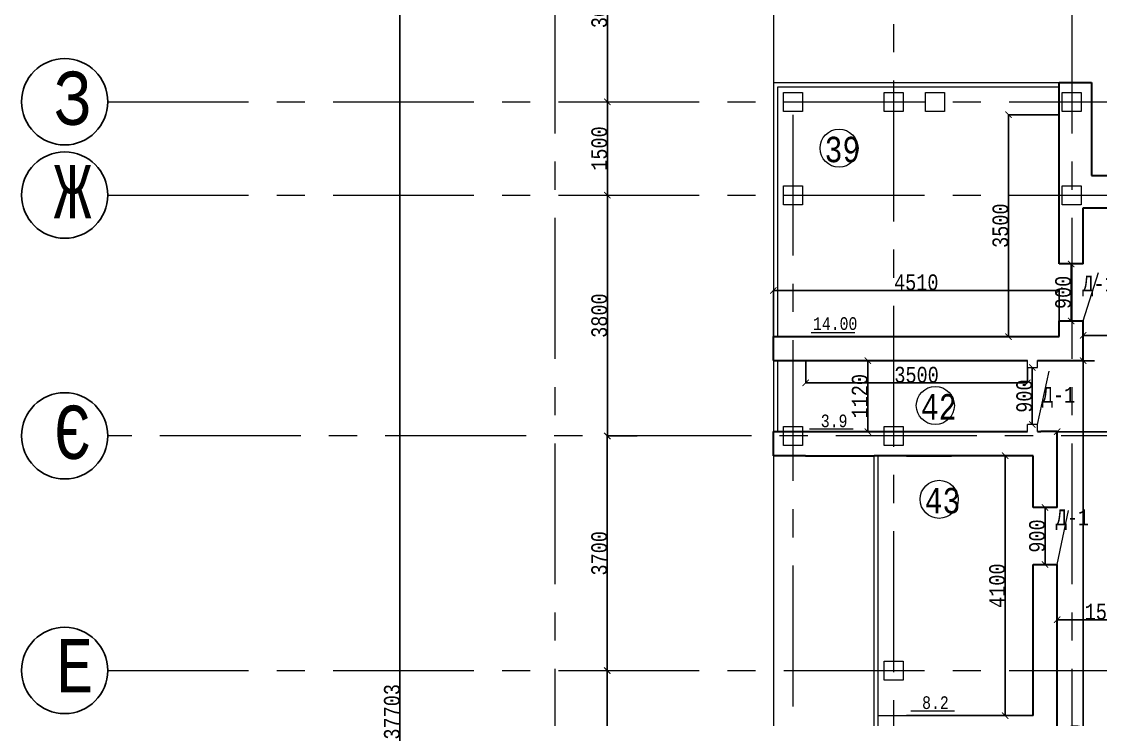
# Model space of a CAD drawing. Header units: millimetres. Extents: x -689206 to 4969298, y -1019800 to 703299.
# Drawn here: x 355454 to 372481, y -627146 to -616136 of the extents above; entities that cross this region are included whole.
import ezdxf

# ---------------------------------------------------------------- set-up
doc = ezdxf.new("R2010")
doc.units = ezdxf.units.MM
doc.linetypes.add('осеваяX2', pattern=[101.6, 63.5, -12.7, 12.7, -12.7])
for name, color, linetype, lineweight in [('несущие', 7, 'Continuous', 30), ('ПЕРЕГОРОДКИ', 252, 'Continuous', 9), ('РАЗМЕРЫ', 7, 'Continuous', 9), ('стены', 7, 'Continuous', 20)]:
    doc.layers.add(name, color=color, linetype=linetype, lineweight=lineweight)
doc.layers.add('сетка', color=104, linetype='Continuous')
doc.layers.add('четотам', color=7, linetype='Continuous')
doc.styles.add('Аннотативный', font='isocteur.ttf', dxfattribs={"width": 0.7, "height": 250})
doc.dimstyles.new('Аннотативный', dxfattribs={"dimscale": 0, "dimtxt": 250, "dimasz": 100, "dimexe": 1.25, "dimexo": 0.625, "dimtad": 1, "dimdec": 0, "dimtxsty": 'Аннотативный', "dimblk": 'ARCHTICK', "dimcen": 2.5, "dimadec": 0, "dimazin": 0, "dimtfac": 1, "dimtdec": 0, "dimtmove": 0, "dimatfit": 3, "dimfxl": 1, "dimarcsym": 0})

# ---------------------------------------------------------------- blocks, each defined once
blk = doc.blocks.new('_ArchTick')
at = {"color": 0, "linetype": 'ByBlock', "const_width": 0.15}
blk.add_lwpolyline([(-0.5, -0.5), (0.5, 0.5)], dxfattribs=at)
blk = doc.blocks.new('*D3691')
at = {"layer": 'Defpoints', "color": 0, "lineweight": 9, "transparency": 16777216}
for p in [(367319, -620377), (367319, -621106), (371829, -621106)]:
    blk.add_point(p, dxfattribs=at)
at = {"layer": 'стены', "color": 0, "lineweight": -2, "transparency": 16777216}
for p, q in [((367319, -621105), (367319, -620375)), ((371829, -620377), (367319, -620377)), ((371829, -621105), (371829, -620375))]:
    blk.add_line(p, q, dxfattribs=at)
at = {"layer": 'стены', "color": 0, "lineweight": -2, "transparency": 16777216, "xscale": 100, "yscale": 100, "zscale": 100, "rotation": 180}
blk.add_blockref('_ArchTick', (367319, -620377), dxfattribs=at)
at = {"layer": 'стены', "color": 0, "lineweight": -2, "transparency": 16777216, "xscale": 100, "yscale": 100, "zscale": 100}
blk.add_blockref('_ArchTick', (371829, -620377), dxfattribs=at)
at = {"layer": 'стены', "color": 0, "lineweight": 5, "transparency": 16777216, "insert": (369574, -620251), "char_height": 250, "attachment_point": 5, "style": 'Аннотативный'}
blk.add_mtext('4510', dxfattribs=at)
blk = doc.blocks.new('*D3692')
at = {"layer": 'Defpoints', "color": 0, "lineweight": 0, "transparency": 16777216}
for p in [(371030, -617606), (371829, -617606), (371829, -621106)]:
    blk.add_point(p, dxfattribs=at)
at = {"layer": 'стены', "color": 0, "lineweight": -2, "transparency": 16777216}
for p, q in [((371828, -617606), (371028, -617606)), ((371030, -621106), (371030, -617606)), ((371828, -621106), (371028, -621106))]:
    blk.add_line(p, q, dxfattribs=at)
at = {"layer": 'стены', "color": 0, "lineweight": -2, "transparency": 16777216, "xscale": 100, "yscale": 100, "zscale": 100}
for p, rotation in [((371030, -617606), 90), ((371030, -621106), 270)]:
    blk.add_blockref('_ArchTick', p, dxfattribs=dict(at, rotation=rotation))
at = {"layer": 'стены', "color": 0, "lineweight": 5, "transparency": 16777216, "insert": (370904, -619356), "char_height": 250, "attachment_point": 5, "rotation": 90, "style": 'Аннотативный'}
blk.add_mtext('3500', dxfattribs=at)
blk = doc.blocks.new('*D3718')
at = {"layer": 'Defpoints', "color": 0, "lineweight": 0, "transparency": 16777216}
for p in [(372019, -619959), (372019, -619959), (372019, -620859)]:
    blk.add_point(p, dxfattribs=at)
at = {"layer": 'стены', "color": 0, "lineweight": -2, "transparency": 16777216}
for p, q in [((372019, -619959), (372020, -619959)), ((372019, -620859), (372019, -619959)), ((372019, -620859), (372020, -620859))]:
    blk.add_line(p, q, dxfattribs=at)
at = {"layer": 'стены', "color": 0, "lineweight": -2, "transparency": 16777216, "xscale": 100, "yscale": 100, "zscale": 100}
for p, rotation in [((372019, -619959), 90), ((372019, -620859), 270)]:
    blk.add_blockref('_ArchTick', p, dxfattribs=dict(at, rotation=rotation))
at = {"layer": 'стены', "color": 0, "lineweight": 5, "transparency": 16777216, "insert": (371893, -620409), "char_height": 250, "attachment_point": 5, "rotation": 90, "style": 'Аннотативный'}
blk.add_mtext('900', dxfattribs=at)
blk = doc.blocks.new('*D3722')
at = {"layer": 'Defpoints', "color": 0, "lineweight": 0, "transparency": 16777216}
for p in [(370978, -622986), (371418, -622986), (371418, -627086)]:
    blk.add_point(p, dxfattribs=at)
at = {"layer": 'стены', "color": 0, "lineweight": -2, "transparency": 16777216}
for p, q in [((371417, -622986), (370977, -622986)), ((370978, -627086), (370978, -622986)), ((371417, -627086), (370977, -627086))]:
    blk.add_line(p, q, dxfattribs=at)
at = {"layer": 'стены', "color": 0, "lineweight": -2, "transparency": 16777216, "xscale": 100, "yscale": 100, "zscale": 100}
for p, rotation in [((370978, -622986), 90), ((370978, -627086), 270)]:
    blk.add_blockref('_ArchTick', p, dxfattribs=dict(at, rotation=rotation))
at = {"layer": 'стены', "color": 0, "lineweight": 5, "transparency": 16777216, "insert": (370852, -625036), "char_height": 250, "attachment_point": 5, "rotation": 90, "style": 'Аннотативный'}
blk.add_mtext('4100', dxfattribs=at)
blk = doc.blocks.new('*D3723')
at = {"layer": 'Defpoints', "color": 0, "lineweight": 0, "transparency": 16777216}
for p in [(371798, -625574), (371798, -626946), (373368, -626946)]:
    blk.add_point(p, dxfattribs=at)
at = {"layer": 'стены', "color": 0, "lineweight": -2, "transparency": 16777216}
for p, q in [((371798, -626945), (371798, -625573)), ((373368, -625574), (371798, -625574)), ((373368, -626945), (373368, -625573))]:
    blk.add_line(p, q, dxfattribs=at)
at = {"layer": 'стены', "color": 0, "lineweight": -2, "transparency": 16777216, "xscale": 100, "yscale": 100, "zscale": 100, "rotation": 180}
blk.add_blockref('_ArchTick', (371798, -625574), dxfattribs=at)
at = {"layer": 'стены', "color": 0, "lineweight": -2, "transparency": 16777216, "xscale": 100, "yscale": 100, "zscale": 100}
blk.add_blockref('_ArchTick', (373368, -625574), dxfattribs=at)
at = {"layer": 'стены', "color": 0, "lineweight": 5, "transparency": 16777216, "insert": (372583, -625448), "char_height": 250, "attachment_point": 5, "style": 'Аннотативный'}
blk.add_mtext('1570', dxfattribs=at)
blk = doc.blocks.new('*D3748')
at = {"layer": 'Defpoints', "color": 0, "lineweight": 0, "transparency": 16777216}
for p in [(372209, -621486), (372387, -621486), (372387, -633833)]:
    blk.add_point(p, dxfattribs=at)
at = {"layer": 'РАЗМЕРЫ', "color": 0, "lineweight": -2, "transparency": 16777216}
for p, q in [((372387, -621486), (372207, -621486)), ((372209, -633833), (372209, -621486)), ((372387, -633833), (372207, -633833))]:
    blk.add_line(p, q, dxfattribs=at)
at = {"layer": 'РАЗМЕРЫ', "color": 0, "lineweight": -2, "transparency": 16777216, "xscale": 100, "yscale": 100, "zscale": 100}
for p, rotation in [((372209, -621486), 90), ((372209, -633833), 270)]:
    blk.add_blockref('_ArchTick', p, dxfattribs=dict(at, rotation=rotation))
at = {"layer": 'РАЗМЕРЫ', "color": 0, "lineweight": 5, "transparency": 16777216, "insert": (372083, -627659), "char_height": 250, "attachment_point": 5, "rotation": 90, "style": 'Аннотативный'}
blk.add_mtext('12350', dxfattribs=at)
blk = doc.blocks.new('*D3627')
at = {"layer": 'Defpoints', "color": 0, "linetype": 'ByBlock', "lineweight": 0, "transparency": 16777216}
for p in [(378108, -622326), (371798, -622606), (371798, -622606)]:
    blk.add_point(p, dxfattribs=at)
at = {"layer": 'РАЗМЕРЫ', "color": 0, "linetype": 'ByBlock', "lineweight": -2, "transparency": 16777216}
for p, q in [((378108, -622326), (378108, -622607)), ((371798, -622605), (371798, -622604)), ((378108, -622606), (371798, -622606))]:
    blk.add_line(p, q, dxfattribs=at)
at = {"layer": 'РАЗМЕРЫ', "color": 0, "linetype": 'ByBlock', "lineweight": -2, "transparency": 16777216, "xscale": 100, "yscale": 100, "zscale": 100, "rotation": 180}
blk.add_blockref('_ArchTick', (371798, -622606), dxfattribs=at)
at = {"layer": 'РАЗМЕРЫ', "color": 0, "linetype": 'ByBlock', "lineweight": -2, "transparency": 16777216, "xscale": 100, "yscale": 100, "zscale": 100}
blk.add_blockref('_ArchTick', (378108, -622606), dxfattribs=at)
at = {"layer": 'РАЗМЕРЫ', "color": 0, "linetype": 'ByBlock', "lineweight": 9, "transparency": 16777216, "insert": (374953, -622480), "char_height": 250, "attachment_point": 5, "style": 'Аннотативный'}
blk.add_mtext('6310', dxfattribs=at)
blk = doc.blocks.new('*D3653')
at = {"layer": 'Defpoints', "color": 0, "linetype": 'ByBlock', "lineweight": 0, "transparency": 16777216}
for p in [(371608, -623802), (371608, -623802), (371608, -624702)]:
    blk.add_point(p, dxfattribs=at)
at = {"layer": 'ПЕРЕГОРОДКИ', "color": 0, "linetype": 'ByBlock', "lineweight": -2, "transparency": 16777216}
for p, q in [((371608, -623802), (371609, -623802)), ((371608, -624702), (371608, -623802)), ((371608, -624702), (371609, -624702))]:
    blk.add_line(p, q, dxfattribs=at)
at = {"layer": 'ПЕРЕГОРОДКИ', "color": 0, "linetype": 'ByBlock', "lineweight": -2, "transparency": 16777216, "xscale": 100, "yscale": 100, "zscale": 100}
for p, rotation in [((371608, -623802), 90), ((371608, -624702), 270)]:
    blk.add_blockref('_ArchTick', p, dxfattribs=dict(at, rotation=rotation))
at = {"layer": 'ПЕРЕГОРОДКИ', "color": 0, "linetype": 'ByBlock', "lineweight": 5, "transparency": 16777216, "insert": (371482, -624252), "char_height": 250, "attachment_point": 5, "rotation": 90, "style": 'Аннотативный'}
blk.add_mtext('900', dxfattribs=at)
blk = doc.blocks.new('*D3600')
at = {"layer": 'Defpoints', "color": 0, "linetype": 'ByBlock', "lineweight": 5, "transparency": 16777216}
for p in [(367969, -621486), (368809, -621486), (367319, -622606)]:
    blk.add_point(p, dxfattribs=at)
at = {"layer": 'РАЗМЕРЫ', "color": 0, "linetype": 'ByBlock', "lineweight": -2, "transparency": 16777216}
for p, q in [((367970, -621486), (368810, -621486)), ((368809, -622606), (368809, -621486)), ((367319, -622606), (368810, -622606))]:
    blk.add_line(p, q, dxfattribs=at)
at = {"layer": 'РАЗМЕРЫ', "color": 0, "linetype": 'ByBlock', "lineweight": -2, "transparency": 16777216, "xscale": 100, "yscale": 100, "zscale": 100}
for p, rotation in [((368809, -621486), 90), ((368809, -622606), 270)]:
    blk.add_blockref('_ArchTick', p, dxfattribs=dict(at, rotation=rotation))
at = {"layer": 'РАЗМЕРЫ', "color": 0, "linetype": 'ByBlock', "lineweight": 5, "transparency": 16777216, "insert": (368683, -622046), "char_height": 250, "attachment_point": 5, "rotation": 90, "style": 'Аннотативный'}
blk.add_mtext('1120', dxfattribs=at)
blk = doc.blocks.new('*D3601')
at = {"layer": 'Defpoints', "color": 0, "linetype": 'ByBlock', "lineweight": 0, "transparency": 16777216}
for p in [(371406, -621595), (371406, -621595), (371406, -622495)]:
    blk.add_point(p, dxfattribs=at)
at = {"layer": 'РАЗМЕРЫ', "color": 0, "linetype": 'ByBlock', "lineweight": -2, "transparency": 16777216}
for p, q in [((371406, -622495), (371406, -621595)), ((371407, -621595), (371407, -621595)), ((371407, -622495), (371407, -622495))]:
    blk.add_line(p, q, dxfattribs=at)
at = {"layer": 'РАЗМЕРЫ', "color": 0, "linetype": 'ByBlock', "lineweight": -2, "transparency": 16777216, "xscale": 100, "yscale": 100, "zscale": 100}
for p, rotation in [((371406, -621595), 90), ((371406, -622495), 270)]:
    blk.add_blockref('_ArchTick', p, dxfattribs=dict(at, rotation=rotation))
at = {"layer": 'РАЗМЕРЫ', "color": 0, "linetype": 'ByBlock', "lineweight": 5, "transparency": 16777216, "insert": (371280, -622045), "char_height": 250, "attachment_point": 5, "rotation": 90, "style": 'Аннотативный'}
blk.add_mtext('900', dxfattribs=at)
blk = doc.blocks.new('*D3602')
at = {"layer": 'Defpoints', "color": 0, "linetype": 'ByBlock', "lineweight": 0, "transparency": 16777216}
for p in [(377392, -621087), (377392, -621087), (372209, -621172)]:
    blk.add_point(p, dxfattribs=at)
at = {"layer": 'РАЗМЕРЫ', "color": 0, "linetype": 'ByBlock', "lineweight": -2, "transparency": 16777216}
for p, q in [((372209, -621172), (372209, -621086)), ((372209, -621087), (377392, -621087)), ((377392, -621087), (377392, -621086))]:
    blk.add_line(p, q, dxfattribs=at)
at = {"layer": 'РАЗМЕРЫ', "color": 0, "linetype": 'ByBlock', "lineweight": -2, "transparency": 16777216, "xscale": 100, "yscale": 100, "zscale": 100, "rotation": 180}
blk.add_blockref('_ArchTick', (372209, -621087), dxfattribs=at)
at = {"layer": 'РАЗМЕРЫ', "color": 0, "linetype": 'ByBlock', "lineweight": -2, "transparency": 16777216, "xscale": 100, "yscale": 100, "zscale": 100}
blk.add_blockref('_ArchTick', (377392, -621087), dxfattribs=at)
at = {"layer": 'РАЗМЕРЫ', "color": 0, "linetype": 'ByBlock', "lineweight": 5, "transparency": 16777216, "insert": (374800, -620962), "char_height": 250, "attachment_point": 5, "style": 'Аннотативный'}
blk.add_mtext('5240', dxfattribs=at)
blk = doc.blocks.new('*D3772')
at = {"layer": 'Defpoints', "color": 0, "lineweight": 0, "ltscale": 35, "transparency": 16777216}
for p in [(364698, -626376), (364698, -626376), (364698, -630384)]:
    blk.add_point(p, dxfattribs=at)
at = {"layer": 'РАЗМЕРЫ', "color": 0, "lineweight": -2, "ltscale": 35, "transparency": 16777216}
for p, q in [((364698, -626376), (364699, -626376)), ((364698, -630384), (364698, -626376)), ((364698, -630384), (364699, -630384))]:
    blk.add_line(p, q, dxfattribs=at)
at = {"layer": 'РАЗМЕРЫ', "color": 0, "lineweight": -2, "ltscale": 35, "transparency": 16777216, "xscale": 100, "yscale": 100, "zscale": 100}
for p, rotation in [((364698, -626376), 90), ((364698, -630384), 270)]:
    blk.add_blockref('_ArchTick', p, dxfattribs=dict(at, rotation=rotation))
at = {"layer": 'РАЗМЕРЫ', "color": 0, "lineweight": 5, "ltscale": 35, "transparency": 16777216, "insert": (364572, -628380), "char_height": 250, "attachment_point": 5, "rotation": 90, "style": 'Аннотативный'}
blk.add_mtext('4000', dxfattribs=at)
blk = doc.blocks.new('*D3773')
at = {"layer": 'Defpoints', "color": 0, "lineweight": 0, "ltscale": 35, "transparency": 16777216}
for p in [(364698, -622674), (365171, -622674), (364698, -626376)]:
    blk.add_point(p, dxfattribs=at)
at = {"layer": 'РАЗМЕРЫ', "color": 0, "lineweight": -2, "ltscale": 35, "transparency": 16777216}
for p, q in [((365170, -622674), (364696, -622674)), ((364698, -626376), (364698, -622674)), ((364698, -626376), (364699, -626376))]:
    blk.add_line(p, q, dxfattribs=at)
at = {"layer": 'РАЗМЕРЫ', "color": 0, "lineweight": -2, "ltscale": 35, "transparency": 16777216, "xscale": 100, "yscale": 100, "zscale": 100}
for p, rotation in [((364698, -622674), 90), ((364698, -626376), 270)]:
    blk.add_blockref('_ArchTick', p, dxfattribs=dict(at, rotation=rotation))
at = {"layer": 'РАЗМЕРЫ', "color": 0, "lineweight": 5, "ltscale": 35, "transparency": 16777216, "insert": (364572, -624525), "char_height": 250, "attachment_point": 5, "rotation": 90, "style": 'Аннотативный'}
blk.add_mtext('3700', dxfattribs=at)
blk = doc.blocks.new('*D3774')
at = {"layer": 'Defpoints', "color": 0, "lineweight": 0, "ltscale": 35, "transparency": 16777216}
for p in [(364699, -618876), (364699, -618876), (364699, -622674)]:
    blk.add_point(p, dxfattribs=at)
at = {"layer": 'РАЗМЕРЫ', "color": 0, "lineweight": -2, "ltscale": 35, "transparency": 16777216}
for p, q in [((364699, -622674), (364699, -618876)), ((364700, -618876), (364700, -618876)), ((364700, -622674), (364700, -622674))]:
    blk.add_line(p, q, dxfattribs=at)
at = {"layer": 'РАЗМЕРЫ', "color": 0, "lineweight": -2, "ltscale": 35, "transparency": 16777216, "xscale": 100, "yscale": 100, "zscale": 100}
for p, rotation in [((364699, -618876), 90), ((364699, -622674), 270)]:
    blk.add_blockref('_ArchTick', p, dxfattribs=dict(at, rotation=rotation))
at = {"layer": 'РАЗМЕРЫ', "color": 0, "lineweight": 5, "ltscale": 35, "transparency": 16777216, "insert": (364573, -620775), "char_height": 250, "attachment_point": 5, "rotation": 90, "style": 'Аннотативный'}
blk.add_mtext('3800', dxfattribs=at)
blk = doc.blocks.new('*D3775')
at = {"layer": 'Defpoints', "color": 0, "lineweight": 0, "ltscale": 35, "transparency": 16777216}
for p in [(364699, -617403), (364699, -617403), (364699, -618876)]:
    blk.add_point(p, dxfattribs=at)
at = {"layer": 'РАЗМЕРЫ', "color": 0, "lineweight": -2, "ltscale": 35, "transparency": 16777216}
for p, q in [((364699, -618876), (364699, -617403)), ((364700, -617403), (364700, -617403)), ((364700, -618876), (364700, -618876))]:
    blk.add_line(p, q, dxfattribs=at)
at = {"layer": 'РАЗМЕРЫ', "color": 0, "lineweight": -2, "ltscale": 35, "transparency": 16777216, "xscale": 100, "yscale": 100, "zscale": 100}
for p, rotation in [((364699, -617403), 90), ((364699, -618876), 270)]:
    blk.add_blockref('_ArchTick', p, dxfattribs=dict(at, rotation=rotation))
at = {"layer": 'РАЗМЕРЫ', "color": 0, "lineweight": 5, "ltscale": 35, "transparency": 16777216, "insert": (364573, -618139), "char_height": 250, "attachment_point": 5, "rotation": 90, "style": 'Аннотативный'}
blk.add_mtext('1500', dxfattribs=at)
blk = doc.blocks.new('*D3776')
at = {"layer": 'Defpoints', "color": 0, "lineweight": 0, "ltscale": 35, "transparency": 16777216}
for p in [(364699, -614376), (364699, -614376), (364699, -617403)]:
    blk.add_point(p, dxfattribs=at)
at = {"layer": 'РАЗМЕРЫ', "color": 0, "lineweight": -2, "ltscale": 35, "transparency": 16777216}
for p, q in [((364699, -617403), (364699, -614376)), ((364700, -614376), (364700, -614376)), ((364700, -617403), (364700, -617403))]:
    blk.add_line(p, q, dxfattribs=at)
at = {"layer": 'РАЗМЕРЫ', "color": 0, "lineweight": -2, "ltscale": 35, "transparency": 16777216, "xscale": 100, "yscale": 100, "zscale": 100}
for p, rotation in [((364699, -614376), 90), ((364699, -617403), 270)]:
    blk.add_blockref('_ArchTick', p, dxfattribs=dict(at, rotation=rotation))
at = {"layer": 'РАЗМЕРЫ', "color": 0, "lineweight": 5, "ltscale": 35, "transparency": 16777216, "insert": (364573, -615889), "char_height": 250, "attachment_point": 5, "rotation": 90, "style": 'Аннотативный'}
blk.add_mtext('3000', dxfattribs=at)
blk = doc.blocks.new('*D3673')
at = {"layer": 'Defpoints', "color": 0, "lineweight": 0, "ltscale": 35, "transparency": 16777216}
for p in [(361425, -608174), (363868, -608174), (363868, -645878)]:
    blk.add_point(p, dxfattribs=at)
at = {"layer": 'РАЗМЕРЫ', "color": 0, "lineweight": -2, "ltscale": 35, "transparency": 16777216}
for p, q in [((363867, -608174), (361424, -608174)), ((361425, -645878), (361425, -608174)), ((363867, -645878), (361424, -645878))]:
    blk.add_line(p, q, dxfattribs=at)
at = {"layer": 'РАЗМЕРЫ', "color": 0, "lineweight": -2, "ltscale": 35, "transparency": 16777216, "xscale": 100, "yscale": 100, "zscale": 100}
for p, rotation in [((361425, -608174), 90), ((361425, -645878), 270)]:
    blk.add_blockref('_ArchTick', p, dxfattribs=dict(at, rotation=rotation))
at = {"layer": 'РАЗМЕРЫ', "color": 0, "lineweight": 5, "ltscale": 35, "transparency": 16777216, "insert": (361300, -627026), "char_height": 250, "attachment_point": 5, "rotation": 90, "style": 'Аннотативный'}
blk.add_mtext('37703', dxfattribs=at)
blk = doc.blocks.new('*D4258')
at = {"layer": 'Defpoints', "color": 0, "lineweight": 5, "ltscale": 35, "transparency": 16777216}
for p in [(367829, -621486), (371329, -621595), (367829, -621836)]:
    blk.add_point(p, dxfattribs=at)
at = {"layer": 'РАЗМЕРЫ', "color": 0, "lineweight": -2, "ltscale": 35, "transparency": 16777216}
for p, q in [((367829, -621486), (367829, -621837)), ((371329, -621596), (371329, -621837)), ((371329, -621836), (367829, -621836))]:
    blk.add_line(p, q, dxfattribs=at)
at = {"layer": 'РАЗМЕРЫ', "color": 0, "lineweight": -2, "ltscale": 35, "transparency": 16777216, "xscale": 100, "yscale": 100, "zscale": 100, "rotation": 180}
blk.add_blockref('_ArchTick', (367829, -621836), dxfattribs=at)
at = {"layer": 'РАЗМЕРЫ', "color": 0, "lineweight": -2, "ltscale": 35, "transparency": 16777216, "xscale": 100, "yscale": 100, "zscale": 100}
blk.add_blockref('_ArchTick', (371329, -621836), dxfattribs=at)
at = {"layer": 'РАЗМЕРЫ', "color": 0, "lineweight": 5, "ltscale": 35, "transparency": 16777216, "insert": (369579, -621710), "char_height": 250, "attachment_point": 5, "style": 'Аннотативный'}
blk.add_mtext('3500', dxfattribs=at)

msp = doc.modelspace()

# ---------------------------------------------------------------- linework, layer by layer
at = {"layer": 'несущие', "color": 0}
for p, q in [((372338.5, -618565.7), (372655.2, -618565.7)), ((372208.5, -619075.7), (372595.2, -619075.7))]:
    msp.add_line(p, q, dxfattribs=at)
at = {"layer": 'ПЕРЕГОРОДКИ', "color": 18, "linetype": 'ByBlock', "lineweight": 9, "true_color": 0x000000}
msp.add_line((371797.9, -624701.9), (371974.5, -623848.5), dxfattribs=at)
at = {"layer": 'РАЗМЕРЫ', "linetype": 'осеваяX2', "lineweight": 5, "ltscale": 35}
for p, q in [((369217.9, -654848), (369217.9, -605010.3)), ((372028.5, -605010.3), (372028.5, -654848)), ((367628.5, -617605.6), (367628.5, -654848)), ((423867.9, -622673.6), (356815.2, -622673.6))]:
    msp.add_line(p, q, dxfattribs=at)
at = {"layer": 'РАЗМЕРЫ', "lineweight": 13}
for p, q in [((367318.5, -617095.6), (371828.5, -617095.6)), ((367388.5, -617165.6), (371828.5, -617165.6)), ((368907.9, -630075.6), (368907.9, -622985.6)), ((368971.5, -630075.6), (368971.5, -622985.6))]:
    msp.add_line(p, q, dxfattribs=at)
at = {"layer": 'РАЗМЕРЫ', "lineweight": 9, "ltscale": 35}
for p, q in [((367388.5, -621105.6), (367388.5, -617165.6)), ((367388.5, -622605.6), (367388.5, -621485.6))]:
    msp.add_line(p, q, dxfattribs=at)
at = {"layer": 'РАЗМЕРЫ'}
for p, q in [((367913.9, -621043.8), (368603.2, -621043.8)), ((367891.1, -622563), (368580.3, -622563)), ((369489.7, -627008.2), (370179, -627008.2))]:
    msp.add_line(p, q, dxfattribs=at)
at = {"layer": 'РАЗМЕРЫ', "lineweight": 5, "ltscale": 35}
msp.add_line((367318.5, -622985.6), (367388.5, -622985.6), dxfattribs=at)
at = {"layer": 'РАЗМЕРЫ', "color": 18, "linetype": 'ByBlock', "lineweight": 30, "true_color": 0x000000}
for p, q in [((371797.9, -623801.9), (371417.9, -623801.9)), ((371417.9, -624701.9), (371797.9, -624701.9))]:
    msp.add_line(p, q, dxfattribs=at)
at = {"layer": 'РАЗМЕРЫ', "lineweight": 5, "ltscale": 35}
msp.add_lwpolyline([(367318.5, -646190.4), (420069.4, -646190.4), (420069.4, -607865.7), (367318.5, -607865.7)], close=True, dxfattribs=at)
at = {"layer": 'сетка', "color": 0}
for centre in [(356134.4, -617400.9), (356134.4, -618873.4), (356134.4, -622671.4), (356134.4, -626373.4)]:
    msp.add_circle(centre, 680.7, dxfattribs=at)
at = {"layer": 'стены', "linetype": 'осеваяX2', "lineweight": 5, "ltscale": 35}
for p, q in [((363867.9, -605010.3), (363867.9, -645877.7)), ((356815.2, -617403.1), (423867.9, -617403.1)), ((356815.2, -618875.7), (423867.9, -618875.7)), ((356815.2, -626375.7), (423867.9, -626375.7))]:
    msp.add_line(p, q, dxfattribs=at)
at = {"layer": 'стены', "lineweight": 13}
for p, q in [((367318.5, -617095.6), (367318.5, -622985.6)), ((371488.5, -621595), (371488.5, -621485.6)), ((371328.5, -621595), (371488.5, -621595)), ((371328.5, -622605.6), (371328.5, -622495)), ((371488.5, -622495), (371328.5, -622495)), ((371488.5, -622605.6), (371488.5, -622495)), ((368971.5, -627085.6), (371417.9, -627085.6)), ((371417.9, -627085.6), (369417.9, -627085.6))]:
    msp.add_line(p, q, dxfattribs=at)
at = {"layer": 'стены', "lineweight": 30}
for p, q in [((371828.5, -619358.5), (371828.5, -617095.6)), ((371828.5, -617095.6), (372338.5, -617095.6)), ((372338.5, -617095.6), (372338.5, -618565.7)), ((372208.5, -619958.9), (372208.5, -619075.7)), ((371828.5, -619958.9), (371828.5, -619358.5)), ((371828.5, -621105.6), (371828.5, -620858.9)), ((372208.5, -621485.6), (372208.5, -620858.9)), ((367318.5, -621105.6), (371828.5, -621105.6)), ((367318.5, -621485.6), (367318.5, -621105.6)), ((367318.5, -621485.6), (371328.5, -621485.6)), ((371488.5, -621485.6), (372208.5, -621485.6)), ((367318.5, -622605.6), (371328.5, -622605.6)), ((367318.5, -622985.6), (367318.5, -622605.6)), ((371488.5, -622605.6), (371537.9, -622605.6)), ((371797.9, -623801.9), (371797.9, -622605.6)), ((367828.5, -622985.6), (367318.5, -622985.6)), ((367828.5, -622985.6), (368907.9, -622985.6)), ((371417.9, -622985.6), (368907.9, -622985.6)), ((369417.9, -622985.6), (370130.8, -622985.6)), ((371797.9, -627931.8), (371797.9, -624701.9))]:
    msp.add_line(p, q, dxfattribs=at)
at = {"layer": 'стены'}
for p, q in [((371828.5, -618848.5), (371828.5, -619358.5)), ((371328.5, -621595), (371328.5, -621485.6))]:
    msp.add_line(p, q, dxfattribs=at)
at = {"layer": 'стены', "color": 18, "lineweight": 30, "true_color": 0x000000}
for p, q in [((372208.5, -619958.9), (371828.5, -619958.9)), ((371828.5, -620858.9), (372208.5, -620858.9)), ((371797.9, -622605.6), (371537.9, -622605.6)), ((371417.9, -623801.9), (371417.9, -622985.6)), ((371417.9, -627085.6), (371417.9, -624701.9))]:
    msp.add_line(p, q, dxfattribs=at)
at = {"layer": 'стены', "lineweight": 9}
for p, q in [((372208.5, -620858.9), (372450.5, -620095.7)), ((371488.5, -622495), (371672.5, -621653.4))]:
    msp.add_line(p, q, dxfattribs=at)
at = {"layer": 'стены', "lineweight": 25}
msp.add_line((371417.9, -622985.6), (370130.8, -622985.6), dxfattribs=at)
at = {"layer": 'стены', "color": 7, "lineweight": 30, "true_color": 0xffffff}
for p, q in [((371417.9, -623801.9), (371417.9, -622985.6)), ((371417.9, -627085.6), (371417.9, -624701.9))]:
    msp.add_line(p, q, dxfattribs=at)
at = {"layer": 'стены', "lineweight": 20}
for points in [[(367478.5, -617253.1), (367778.5, -617253.1), (367778.5, -617553.1), (367478.5, -617553.1)], [(369067.9, -617253.1), (369367.9, -617253.1), (369367.9, -617553.1), (369067.9, -617553.1)], [(369717.9, -617253.1), (370017.9, -617253.1), (370017.9, -617553.1), (369717.9, -617553.1)], [(371878.5, -617253.1), (372178.5, -617253.1), (372178.5, -617553.1), (371878.5, -617553.1)], [(367478.5, -618725.7), (367778.5, -618725.7), (367778.5, -619025.7), (367478.5, -619025.7)], [(371878.5, -618725.7), (372178.5, -618725.7), (372178.5, -619025.7), (371878.5, -619025.7)], [(367478.5, -622523.6), (367778.5, -622523.6), (367778.5, -622823.6), (367478.5, -622823.6)], [(369067.9, -622523.6), (369367.9, -622523.6), (369367.9, -622823.6), (369067.9, -622823.6)], [(369067.9, -626225.7), (369367.9, -626225.7), (369367.9, -626525.7), (369067.9, -626525.7)]]:
    msp.add_lwpolyline(points, close=True, dxfattribs=at)
at = {"layer": 'четотам', "lineweight": 13}
for centre in [(368355.2, -618133.3), (369875.2, -622193.3), (369935.2, -623673.3)]:
    msp.add_circle(centre, 300, dxfattribs=at)

# ---------------------------------------------------------------- texts
at = {"layer": 'РАЗМЕРЫ', "lineweight": 5, "ltscale": 35, "char_height": 841.3, "width": 7009.377, "attachment_point": 1, "style": 'Аннотативный'}
for s, insert in [('З', (355963.5, -616924.2)), ('Ж', (355963.5, -618396.7)), ('Є', (355963.5, -622194.7)), ('Е', (355998.7, -625879.1))]:
    msp.add_mtext(s, dxfattribs=dict(at, insert=insert))
at = {"layer": 'РАЗМЕРЫ', "lineweight": 13, "ltscale": 150, "char_height": 401.1, "width": 1460, "attachment_point": 1, "style": 'Аннотативный'}
for s, insert in [('39', (368127.2, -617953.4)), ('42', (369647.2, -622013.4)), ('43', (369707.2, -623493.4))]:
    msp.add_mtext(s, dxfattribs=dict(at, insert=insert))
at = {"layer": 'РАЗМЕРЫ', "lineweight": 20, "ltscale": 150, "char_height": 250, "width": 922.913, "attachment_point": 1, "style": 'Аннотативный'}
for insert in [(372195.2, -620142.8), (371555.8, -621899.8), (371775.2, -623832.8)]:
    msp.add_mtext('Д-1', dxfattribs=dict(at, insert=insert))
at = {"layer": 'РАЗМЕРЫ', "char_height": 200, "width": 656.117, "attachment_point": 1, "style": 'Аннотативный'}
for s, insert in [('14.00', (367943.2, -620800.9)), ('3.9', (368067.6, -622335.9)), ('8.2', (369666.3, -626781.2))]:
    msp.add_mtext(s, dxfattribs=dict(at, insert=insert))

# ---------------------------------------------------------------- dimensions: what is measured, and where the dimension line sits
at = {"layer": 'ПЕРЕГОРОДКИ', "color": 18, "linetype": 'ByBlock', "lineweight": 5, "true_color": 0x000000}
dim = msp.add_linear_dim(base=(371607.9, -623801.9), p1=(371607.9, -624701.9), p2=(371607.9, -623801.9), angle=90, dimstyle='Аннотативный', dxfattribs=at)
dim.commit()
dim.dimension.update_dxf_attribs({"geometry": '*D3653', "text_midpoint": (371482.2, -624251.9)})
at = {"layer": 'РАЗМЕРЫ', "lineweight": 5, "ltscale": 35}
dim = msp.add_linear_dim(base=(361425.2, -608174.3), p1=(363867.9, -645877.7), p2=(363867.9, -608174.3), angle=90, dimstyle='Аннотативный', dxfattribs=at)
dim.commit()
dim.dimension.update_dxf_attribs({"geometry": '*D3673', "text_midpoint": (361299.5, -627026)})
for base, p1, p2, text, picture, middle in [((364698.9, -614375.7), (364698.9, -617403.1), (364698.9, -614375.7), '3000', '*D3776', (364573.3, -615889.4)), ((364698.9, -617403.1), (364698.9, -618875.7), (364698.9, -617403.1), '1500', '*D3775', (364573.3, -618139.4)), ((364698.9, -618875.7), (364698.9, -622673.6), (364698.9, -618875.7), '3800', '*D3774', (364573.3, -620774.6)), ((364697.7, -622673.6), (364697.7, -626375.7), (365171, -622673.6), '3700', '*D3773', (364572, -624524.6)), ((364697.7, -626375.7), (364697.7, -630383.6), (364697.7, -626375.7), '4000', '*D3772', (364572, -628379.6))]:
    dim = msp.add_linear_dim(base=base, p1=p1, p2=p2, angle=90, text=text, dimstyle='Аннотативный', dxfattribs=at)
    dim.commit()
    dim.dimension.update_dxf_attribs({"geometry": picture, "text_midpoint": middle})
at = {"layer": 'РАЗМЕРЫ', "linetype": 'ByBlock', "lineweight": 5}
dim = msp.add_linear_dim(base=(377391.7, -621087.2), p1=(372208.5, -621172.3), p2=(377391.7, -621087.2), text='5240', dimstyle='Аннотативный', dxfattribs=at)
dim.commit()
dim.dimension.update_dxf_attribs({"geometry": '*D3602', "text_midpoint": (374800.1, -620961.6)})
for base, p1, p2, picture, middle in [((368809, -621485.6), (367318.5, -622605.6), (367969.2, -621485.6), '*D3600', (368683.4, -622045.6)), ((371405.9, -621595), (371405.9, -622495), (371405.9, -621595), '*D3601', (371280.3, -622045))]:
    dim = msp.add_linear_dim(base=base, p1=p1, p2=p2, angle=90, dimstyle='Аннотативный', dxfattribs=at)
    dim.commit()
    dim.dimension.update_dxf_attribs({"geometry": picture, "text_midpoint": middle})
at = {"layer": 'РАЗМЕРЫ', "lineweight": 5, "ltscale": 35}
dim = msp.add_linear_dim(base=(367828.5, -621835.7), p1=(371328.5, -621595), p2=(367828.5, -621485.6), dimstyle='Аннотативный', dxfattribs=at)
dim.commit()
dim.dimension.update_dxf_attribs({"geometry": '*D4258', "text_midpoint": (369578.5, -621710)})
at = {"layer": 'РАЗМЕРЫ', "lineweight": 5}
dim = msp.add_linear_dim(base=(372208.5, -621485.6), p1=(372387.5, -633832.8), p2=(372387.5, -621485.6), angle=90, text='12350', dimstyle='Аннотативный', dxfattribs=at)
dim.commit()
dim.dimension.update_dxf_attribs({"geometry": '*D3748', "text_midpoint": (372082.9, -627659.2)})
at = {"layer": 'РАЗМЕРЫ', "color": 18, "linetype": 'ByBlock', "lineweight": 9, "true_color": 0x000000}
dim = msp.add_linear_dim(base=(371797.9, -622605.6), p1=(378107.9, -622325.6), p2=(371797.9, -622605.6), dimstyle='Аннотативный', dxfattribs=at)
dim.commit()
dim.dimension.update_dxf_attribs({"geometry": '*D3627', "text_midpoint": (374952.9, -622480)})
at = {"layer": 'стены', "lineweight": 5}
for p2, distance, picture, middle in [((371828.5, -617605.6), 798.8, '*D3692', (370904.1, -619355.6)), ((367318.5, -621105.6), -728.9, '*D3691', (369573.5, -620251.1))]:
    dim = msp.add_aligned_dim(p1=(371828.5, -621105.6), p2=p2, distance=distance, dimstyle='Аннотативный', dxfattribs=at)
    dim.commit()
    dim.dimension.update_dxf_attribs({"geometry": picture, "text_midpoint": middle})
dim = msp.add_linear_dim(base=(372018.5, -619958.9), p1=(372018.5, -620858.9), p2=(372018.5, -619958.9), angle=90, dimstyle='Аннотативный', dxfattribs=at)
dim.commit()
dim.dimension.update_dxf_attribs({"geometry": '*D3718', "text_midpoint": (371892.9, -620408.9)})
dim = msp.add_linear_dim(base=(370977.9, -622985.6), p1=(371417.9, -627085.6), p2=(371417.9, -622985.6), angle=90, dimstyle='Аннотативный', dxfattribs=at)
dim.commit()
dim.dimension.update_dxf_attribs({"geometry": '*D3722', "text_midpoint": (370977.9, -625035.6), "dimtype": 160})
dim = msp.add_linear_dim(base=(371797.9, -625574), p1=(373367.9, -626945.6), p2=(371797.9, -626945.6), dimstyle='Аннотативный', dxfattribs=at)
dim.commit()
dim.dimension.update_dxf_attribs({"geometry": '*D3723', "text_midpoint": (372582.9, -625574), "dimtype": 160})

doc.saveas('drawing.dxf')
